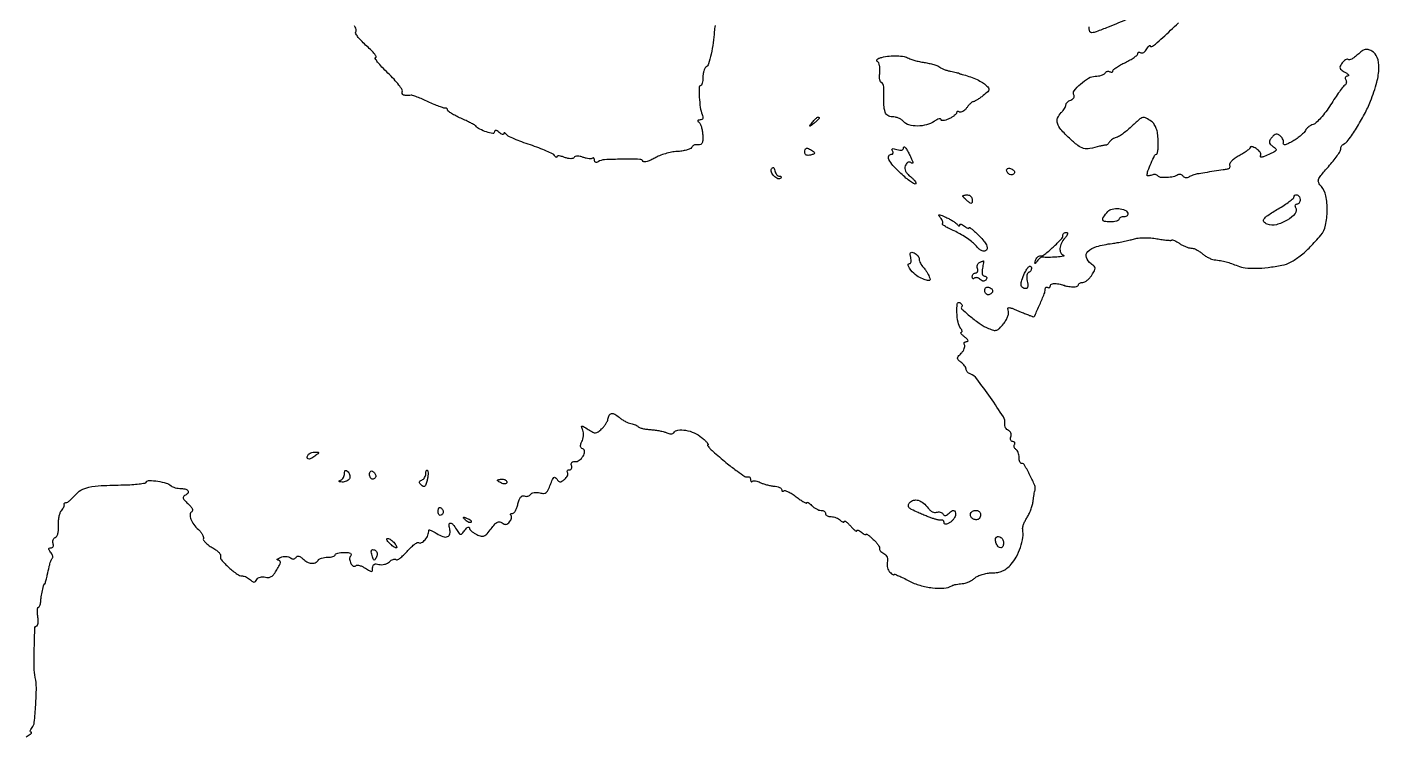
# Model space of a CAD drawing. Extents: x 0 to 866, y 1 to 629.
# Drawn here: x 433.3 to 866.2, y 154.5 to 381.7 of the extents above; entities that cross this region are included whole.
import ezdxf

# ---------------------------------------------------------------- set-up
doc = ezdxf.new("R2010")
doc.units = 0

msp = doc.modelspace()

# ---------------------------------------------------------------- linework, layer by layer
for points in [[(433.086617, 154.45566, -0.043258), (433.728968, 154.908131, 0.020952), (434.353494, 155.307648, 0.064413), (434.723479, 155.645244, 0.242366), (434.771565, 155.853492, 0.333423), (434.627555, 155.969591, -0.268798), (434.405128, 156.109049, -0.177821), (434.363891, 156.415804, -0.083463), (434.555299, 156.888326, -0.035341), (434.95511, 157.44591, 0.1494), (435.661577, 159.135112, 0.008979), (436.115447, 164.687993, 0.013497), (436.317192, 170.197204, 0.056113), (435.977471, 173.5, -0.050832), (435.611898, 176.720519, -0.008711), (435.648702, 182.88549, -0.002933), (435.842159, 189.495721, -0.403764), (436.363499, 189.999409, 0.307747), (436.665624, 190.205122, 0.059019), (436.844006, 190.881076, 0.044766), (436.893115, 191.850028, 0.02673), (436.786692, 193, -0.018851), (436.661945, 194.150239, -0.03193), (436.655654, 195.11875, -0.035054), (436.74622, 195.825657, -0.357481), (436.958907, 196, 0.235381), (437.203493, 196.121895, 0.061087), (437.430164, 196.514062, 0.048833), (437.607931, 197.079762, 0.032965), (437.70305, 197.75, -0.025085), (437.89877, 199.304717, -0.011615), (438.300688, 201.301631, -0.003892), (438.772761, 203.321189, -0.346268), (439, 203.5, 0.336168), (439.137821, 203.604467, 0.004373), (439.438853, 204.714365, 0.007686), (439.828984, 206.30352, 0.00197), (440.41018, 208.885307, -0.014865), (440.650323, 209.836849, -0.017378), (440.935983, 210.723468, -0.016517), (441.225857, 211.450332, -0.093495), (441.459964, 211.793297, 0.204779), (441.579363, 212.091002, 0.071225), (441.50194, 212.556658, 0.056421), (441.256883, 213.105868, 0.0401), (440.868879, 213.657991, -0.024497), (440.372545, 214.319439, -0.171845), (440.272657, 214.703588, -0.312798), (440.458731, 214.927993, -0.068154), (440.984544, 215, 0.130231), (441.409076, 215.112482, 0.151704), (441.693077, 215.416315, 0.12667), (441.785512, 215.875701, 0.078403), (441.670131, 216.417241, -0.08703), (441.557383, 216.994816, -0.094288), (441.6536, 217.559214, -0.100181), (441.941971, 218.022697, -0.112501), (442.377555, 218.31464, 0.176388), (442.860979, 218.734879, 0.061547), (443.210933, 219.603272, 0.049557), (443.401745, 220.777373, 0.032811), (443.396929, 222.144361, -0.033618), (443.394282, 223.52994, -0.032242), (443.5761, 224.923219, -0.033921), (443.899433, 226.128747, -0.090967), (444.332516, 226.900658, 0.029132), (444.761089, 227.482963, 0.036692), (445.083614, 228.069327, 0.039942), (445.270493, 228.581788, 0.168269), (445.25, 228.903695, -0.148024), (445.226567, 229.130233, -0.15824), (445.334073, 229.324835, -0.120112), (445.566429, 229.45576, -0.068619), (445.88727, 229.5, 0.15072), (446.346689, 229.641706, 0.025954), (447.080819, 230.20011, 0.026221), (447.900523, 230.970814, 0.020781), (448.704462, 231.883354, -0.096989), (450.603533, 233.472446, -0.074333), (453.146825, 234.415256, -0.03988), (457.118525, 234.92194, -0.007962), (464.267968, 235.145411, 0.011506), (466.898961, 235.246319, 0.016945), (469.200832, 235.4662, 0.01228), (471.06107, 235.754352, 0.212877), (471.556742, 236.09181, -0.272223), (472.513234, 236.596668, -0.026992), (475.201261, 236.327294, -0.03186), (477.916148, 235.72718, -0.115242), (479.45, 234.867763, 0.086871), (479.974237, 234.534045, 0.033177), (480.796562, 234.254905, 0.031626), (481.74976, 234.063978, 0.033626), (482.7, 234, -0.071281), (484.17791, 233.788229, -0.217044), (484.927451, 233.141231, -0.317554), (484.782868, 232.363177, -0.107275), (483.75, 231.717967, 0.204644), (483.381421, 231.375736, 0.207175), (483.376332, 230.875182, 0.088169), (483.834325, 230.167346, 0.023448), (484.79961, 229.224312, -0.032581), (485.641402, 228.37135, -0.065591), (486.160596, 227.583495, -0.108073), (486.311181, 226.958335, -0.265562), (486.093284, 226.557653, 0.246346), (485.556034, 225.649373, 0.102135), (485.779285, 224.196713, 0.072066), (486.716991, 222.480006, 0.050178), (488.214904, 220.852944, -0.040142), (488.903179, 220.134744, -0.044708), (489.44058, 219.339929, -0.049718), (489.76366, 218.587999, -0.136041), (489.784315, 218.015143, 0.203639), (489.881046, 217.442713, 0.049978), (490.486347, 216.67721, 0.043114), (491.417509, 215.867588, 0.031591), (492.573462, 215.132586, -0.028825), (493.725409, 214.409045, -0.041725), (494.642684, 213.633509, -0.048728), (495.232533, 212.916137, -0.232173), (495.301694, 212.405081, 0.270125), (495.566175, 211.138805, 0.023867), (497.959066, 208.726156, 0.027127), (500.606415, 206.552113, 0.159662), (502.291342, 206, -0.074932), (502.882277, 205.910941, -0.038497), (503.580314, 205.635268, -0.037176), (504.270032, 205.233557, -0.045953), (504.841641, 204.758359, 0.038616), (505.512308, 204.183992, 0.172309), (506.001107, 204.038265, 0.19343), (506.437355, 204.240275, 0.050397), (506.916795, 204.865371, -0.105802), (507.385511, 205.354202, -0.083001), (508.054737, 205.661089, -0.075933), (508.844313, 205.750502, -0.067231), (509.660066, 205.607891, 0.100079), (510.655499, 205.500128, 0.12178), (511.538981, 205.806722, 0.085477), (512.397672, 206.601769, 0.029949), (513.341448, 208.000879, 0.015117), (514.158009, 209.483821, 0.080855), (514.440317, 210.359881, 0.228069), (514.292101, 210.842288, 0.195043), (513.806536, 211.070285, -0.133268), (513.501036, 211.17109, -0.43954), (513.471295, 211.356725, -0.107806), (513.804461, 211.629817, -0.022179), (514.5, 211.946701, -0.054385), (515.351163, 212.18638, -0.050894), (516.253536, 212.244319, -0.054647), (517.070669, 212.123524, -0.104576), (517.660972, 211.827857, 0.067405), (518.189341, 211.512477, 0.119506), (518.686918, 211.429295, 0.136315), (519.122612, 211.584987, 0.101108), (519.47473, 211.959112, -0.14236), (519.858559, 212.305663, -0.165891), (520.344162, 212.365593, -0.105783), (520.937924, 212.10273, -0.039481), (521.635186, 211.507671, 0.070019), (522.971205, 210.501294, 0.100789), (524.379266, 210.058192, 0.12673), (525.616897, 210.242884, 0.155477), (526.5, 211, -0.130646), (526.906663, 211.384508, -0.045439), (527.653525, 211.70625, -0.041396), (528.57934, 211.926158, -0.037634), (529.559017, 212, 0.030769), (530.494161, 212.057601, 0.047719), (531.282961, 212.232669, 0.060873), (531.830881, 212.487523, 0.25903), (532, 212.792066, -0.287594), (532.190201, 213.095391, -0.049538), (532.857069, 213.340068, -0.040857), (533.799594, 213.502819, -0.025659), (534.91768, 213.54534, -0.023789), (536.145653, 213.470509, -0.093604), (536.867863, 213.250979, -0.249162), (537.104882, 212.905018, -0.204012), (536.974883, 212.469736, 0.193096), (536.628285, 211.392281, 0.101642), (537.013257, 210.016578, 0.143477), (537.811664, 209.177311, 0.339938), (538.615801, 209.282468, -0.207396), (539.054954, 209.456042, -0.056107), (539.811899, 209.345752, -0.046925), (540.725044, 209.011845, -0.033937), (541.670174, 208.480455, 0.009816), (543.075022, 207.598888, 0.148398), (543.627527, 207.460086, 0.347984), (543.919514, 207.715287, 0.045724), (544, 208.593578, -0.085661), (544.1225, 209.30336, -0.183321), (544.477175, 209.720682, -0.143891), (545.091807, 209.856793, -0.047008), (546.017591, 209.705651, 0.070566), (546.890466, 209.604932, 0.054132), (547.843002, 209.733512, 0.055003), (548.727796, 210.058727, 0.080994), (549.398543, 210.5414, -0.048011), (549.970532, 211.012955, -0.068008), (550.561592, 211.304099, -0.088186), (551.079864, 211.380293, -0.191141), (551.443352, 211.223315, 0.328191), (551.880865, 211.156669, 0.037952), (552.774802, 211.715792, 0.033967), (553.860404, 212.635216, 0.020611), (555.019022, 213.85676, -0.019506), (556.185582, 215.092132, -0.029953), (557.296121, 216.056648, -0.029937), (558.235506, 216.692989, -0.276875), (558.706622, 216.690787, 0.268413), (559.67293, 216.671044, 0.092398), (560.794147, 217.59324, 0.076095), (561.690901, 219.068038, 0.098927), (562, 220.61501, -0.480483), (562.163257, 220.745677, -0.042508), (562.742672, 220.562743, -0.03127), (563.557856, 220.16564, -0.016056), (564.528246, 219.57345, 0.058831), (566.492316, 218.594199, 0.176808), (567.967278, 218.601594, 0.260846), (568.729746, 219.496854, 0.11321), (568.680738, 221.112859, -0.055724), (568.474246, 222.532448, -0.452957), (568.897104, 222.928988, -0.202916), (569.707233, 222.488801, -0.028615), (570.828402, 220.903164, 0.015183), (571.68611, 219.618297, 0.21832), (572.150302, 219.35133, 0.23978), (572.62946, 219.541957, 0.018278), (573.537146, 220.653164, -0.02762), (574.078265, 221.290926, -0.081483), (574.534707, 221.637456, -0.242983), (574.821976, 221.640336, -0.275389), (574.968197, 221.410515, 0.156213), (575.142108, 220.91747, 0.046861), (575.687193, 220.323703, 0.041925), (576.461338, 219.734386, 0.034847), (577.371185, 219.240646, 0.050523), (578.747202, 218.774598, 0.156062), (579.713635, 218.85599, 0.114355), (580.632699, 219.514019, 0.02127), (581.945841, 221.140616, -0.021798), (583.086273, 222.550232, -0.087097), (583.951384, 223.240172, -0.161844), (584.70324, 223.375871, -0.13847), (585.441978, 223.048154, 0.06334), (586.107278, 222.625263, 0.139819), (586.696162, 222.529101, 0.134588), (587.262123, 222.757479, 0.056802), (587.858645, 223.329678, 0.050294), (588.240002, 223.896518, 0.066134), (588.459188, 224.479466, 0.081927), (588.491883, 224.989005, 0.173199), (588.324657, 225.342009, -0.100503), (588.158576, 225.592724, -0.245442), (588.17932, 225.806715, -0.187456), (588.383518, 225.953167, -0.062975), (588.753878, 226, 0.213296), (589.218229, 226.20753, 0.052383), (589.719828, 226.901975, 0.04441), (590.177688, 227.894793, 0.031796), (590.515496, 229.070553, -0.031058), (590.892876, 230.391378, -0.084533), (591.365314, 231.237846, -0.143529), (591.926116, 231.628098, -0.17404), (592.562926, 231.614227, 0.077343), (593.135771, 231.490913, 0.076617), (593.720953, 231.546841, 0.081909), (594.228343, 231.768377, 0.110977), (594.577069, 232.124701, -0.153295), (594.988692, 232.480656, -0.063311), (595.70397, 232.688141, -0.054511), (596.587619, 232.729668, -0.046021), (597.513033, 232.586085, 0.063483), (598.751628, 232.437855, 0.164985), (599.589024, 232.729099, 0.118356), (600.246744, 233.553438, 0.025564), (600.939671, 235.255058, -0.015281), (601.549198, 236.844665, -0.111364), (602.019691, 237.505757, -0.330202), (602.47186, 237.547744, -0.118445), (602.959517, 237.064302, 0.051069), (603.49027, 236.374754, 0.191565), (603.976496, 236.14928, 0.156794), (604.549838, 236.298977, 0.03158), (605.412774, 236.927609, 0.048258), (605.971122, 237.490181, 0.062484), (606.357223, 238.105497, 0.076506), (606.523573, 238.677822, 0.172615), (606.429973, 239.113307, -0.110117), (606.312722, 239.45096, -0.18289), (606.385457, 239.739534, -0.160279), (606.643552, 239.933407, -0.08178), (607.047972, 240, 0.133944), (607.449408, 240.109505, 0.152131), (607.71639, 240.404114, 0.124666), (607.800394, 240.849932, 0.076297), (607.686069, 241.375709, -0.08982), (607.582617, 241.921721, -0.172965), (607.726918, 242.33697, -0.165066), (608.108496, 242.579737, -0.080495), (608.690689, 242.625709, 0.177097), (610.130188, 243.022112, 0.097878), (611.3979, 244.365599, 0.131578), (611.849882, 245.828811, 0.325751), (611.25799, 246.70924, -0.109105), (610.755242, 247.028971, -0.170921), (610.535309, 247.4861, -0.114556), (610.611241, 248.125188, -0.036271), (611.004403, 249.008228, 0.060295), (611.331415, 249.848963, 0.042913), (611.497354, 250.847138, 0.043368), (611.489667, 251.842955, 0.068107), (611.294532, 252.674846, -0.016834), (610.917538, 253.765708, -0.465069), (611.061879, 253.990133, -0.172998), (611.47874, 253.899543, -0.00489), (613.048118, 252.901638, 0.021706), (614.539151, 252.02251, 0.132291), (615.403383, 251.823539, 0.151722), (616.190315, 252.100063, 0.031403), (617.324482, 253.058951, 0.029324), (618.037302, 253.827909, 0.027584), (618.671028, 254.690277, 0.02868), (619.145921, 255.517303, 0.079711), (619.346427, 256.154601, -0.079164), (619.750993, 257.445396, -0.236346), (620.469826, 257.98609, -0.178479), (621.503942, 257.805899, -0.045618), (622.913239, 256.806316, 0.030985), (623.802862, 256.135413, 0.024456), (624.840282, 255.520171, 0.025053), (625.863575, 255.043048, 0.054563), (626.695659, 254.806316, -0.030387), (627.425934, 254.636159, -0.030608), (628.128387, 254.37905, -0.032143), (628.709493, 254.079225, -0.096813), (629.039276, 253.781941, 0.153694), (629.445995, 253.490572, 0.022448), (630.436728, 253.214512, 0.023628), (631.674631, 252.989748, 0.018281), (633.039276, 252.858607, -0.01837), (634.488146, 252.719111, -0.016387), (635.979648, 252.470003, -0.016675), (637.305453, 252.157324, -0.047893), (638.189312, 251.823961, 0.052161), (638.875746, 251.571715, 0.067498), (639.541733, 251.496044, 0.082932), (640.086812, 251.599258, 0.167695), (640.421074, 251.872296, -0.230935), (641.752838, 252.713398, -0.069066), (644.221028, 252.642999, -0.061095), (646.999398, 251.818535, -0.07226), (649.326725, 250.376304, -0.013564), (650.354916, 249.463224, -0.029541), (651.080249, 248.697681, -0.052616), (651.432875, 248.175818, -0.565419), (651.326725, 247.998779, 0.575812), (651.220984, 247.815981, 0.044686), (651.624101, 247.238929, 0.027354), (652.405587, 246.406388, 0.012833), (653.5, 245.413772, 0.006095), (657.661445, 241.917116, 0.015394), (660.795461, 239.505651, 0.013825), (663.170053, 237.890152, 0.214946), (664.121159, 237.75, -0.135129), (664.455579, 237.752847, -0.137442), (664.741841, 237.583854, -0.1148), (664.933909, 237.260315, -0.076935), (665, 236.833333, 0.054473), (665.044157, 236.42922, 0.163966), (665.185498, 236.194873, 0.256938), (665.391713, 236.153061, 0.121201), (665.631483, 236.29815, -0.174688), (666.001802, 236.472268, -0.058002), (666.610773, 236.458718, -0.049434), (667.337124, 236.283346, -0.038945), (668.078474, 235.958002, 0.037674), (668.956367, 235.570074, 0.019085), (670.110623, 235.20972, 0.018843), (671.336793, 234.926807, 0.026633), (672.446991, 234.775078, -0.03498), (673.424649, 234.624812, -0.051042), (674.250054, 234.347213, -0.064185), (674.819667, 233.994345, -0.225715), (675, 233.615225, 0.070625), (675.045186, 233.296924, 0.204802), (675.18313, 233.128436, 0.232822), (675.385322, 233.123737, 0.088011), (675.623421, 233.290087, -0.287189), (676.055054, 233.389365, -0.030197), (677.055581, 232.973842, -0.030074), (678.284298, 232.279862, -0.019337), (679.623421, 231.338065, 0.012164), (680.919398, 230.398546, 0.023433), (682.00813, 229.721881, 0.026503), (682.810966, 229.327868, 0.537907), (683, 229.45274, -0.437866), (683.135526, 229.577826, -0.108181), (683.461607, 229.478528, -0.047901), (683.967451, 229.127349, -0.020707), (684.571429, 228.571429, 0.040215), (685.278163, 227.970075, 0.035542), (686.100893, 227.461607, 0.037263), (686.911928, 227.111012, 0.083576), (687.571429, 227, -0.068255), (688.117465, 226.925111, -0.084734), (688.580357, 226.70625, -0.099788), (688.889883, 226.381339, -0.141492), (689, 226, 0.17482), (689.137625, 225.618409, 0.093122), (689.52875, 225.29375, 0.073362), (690.111367, 225.074027, 0.053595), (690.8, 225, -0.056383), (691.577103, 224.91209, -0.038823), (692.42375, 224.6475, -0.039117), (693.209158, 224.259641, -0.062206), (693.8, 223.8, 0.033874), (694.261648, 223.396997, 0.09238), (694.6475, 223.203072, 0.225665), (694.889963, 223.242801, 0.245906), (695, 223.45301, -0.497089), (695.168944, 223.580953, -0.088688), (695.5875, 223.378055, -0.039825), (696.231215, 222.827108, -0.017211), (697, 222, 0.015648), (697.768601, 221.16789, 0.035152), (698.4125, 220.599164, 0.071129), (698.839668, 220.359555, 0.526973), (699, 220.469435, -0.327233), (699.1331, 220.65103, -0.153462), (699.440625, 220.651413, -0.068322), (699.92361, 220.424191, -0.029148), (700.5, 220, 0.021912), (701.076204, 219.562959, 0.047937), (701.559375, 219.293143, 0.096447), (701.876494, 219.221833, 0.422701), (702, 219.341822, -0.562128), (702.145132, 219.430122, -0.033822), (702.679887, 219.105746, -0.025149), (703.425831, 218.523033, -0.012456), (704.314508, 217.714267, -0.021333), (705.176708, 216.81592, -0.03097), (705.850565, 215.948182, -0.031507), (706.289725, 215.207808, -0.235683), (706.293476, 214.81146, 0.218271), (706.285634, 214.479974, 0.070644), (706.547279, 214.050526, 0.055186), (707.013521, 213.596355, 0.037973), (707.628671, 213.18793, -0.082523), (708.270416, 212.67439, -0.085178), (708.703213, 211.986058, -0.084142), (708.885184, 211.18535, -0.077997), (708.800978, 210.346941, 0.073249), (708.71051, 209.524371, 0.056483), (708.84515, 208.630735, 0.057286), (709.172241, 207.804222, 0.082223), (709.651274, 207.181045, 0.019098), (710.169449, 206.732795, 0.042092), (710.603812, 206.441434, 0.084211), (710.89071, 206.340372, 0.465129), (711, 206.432438, -0.525426), (711.166784, 206.547336, -0.008958), (712.381401, 206.05904, -0.01417), (713.898685, 205.365939, -0.007963), (715.70264, 204.443312, 0.051165), (719.247221, 203.000993, 0.042914), (723.227407, 202.200673, 0.04499), (726.917735, 202.116761, 0.110976), (729.5, 202.882374, -0.056946), (730.035651, 203.106015, -0.018617), (730.86738, 203.313535, -0.018279), (731.815632, 203.477022, -0.019653), (732.750656, 203.566, 0.055796), (733.745531, 203.733761, 0.033233), (734.877181, 204.140409, 0.032924), (735.964899, 204.702873, 0.048163), (736.829396, 205.345606, -0.07545), (737.788323, 205.980669, -0.035031), (739.187026, 206.514022, -0.033689), (740.764029, 206.878136, -0.039911), (742.288272, 207, 0.041216), (744.137791, 207.15272, 0.063337), (745.674776, 207.613515, 0.062496), (747.061847, 208.449899, 0.038941), (748.459118, 209.739336, 0.066467), (750.100717, 212.06362, 0.0405), (751.415575, 215.162877, 0.040892), (752.18569, 218.329829, 0.088157), (752.138038, 220.830434, -0.102875), (752.144894, 221.50823, -0.031818), (752.427142, 222.494389, -0.030317), (752.892074, 223.584957, -0.029117), (753.491055, 224.626692, 0.032872), (754.135708, 225.767582, 0.021219), (754.735601, 227.162405, 0.02133), (755.207873, 228.582368, 0.037235), (755.458994, 229.796258, -0.004693), (755.614009, 230.904722, -0.004829), (755.788431, 231.999526, -0.004679), (755.957672, 232.945653, -0.020397), (756.085805, 233.5, 0.168402), (755.988827, 234.973194, 0.016556), (754.476043, 238.24997, 0.013803), (752.752053, 241.45714, 0.26869), (751.814788, 242, -0.2188), (751.503005, 242.143296, -0.078091), (751.239344, 242.570164, -0.059376), (751.059664, 243.197785, -0.040076), (751, 243.940983, 0.047606), (750.924701, 244.730041, 0.046638), (750.701458, 245.496311, 0.050526), (750.373446, 246.12997, 0.110089), (749.983688, 246.510081, -0.090427), (749.639411, 246.820631, -0.095498), (749.434921, 247.22714, -0.099685), (749.401101, 247.665803, -0.108373), (749.542705, 248.069098, 0.103085), (749.67146, 248.423882, 0.178898), (749.606517, 248.726548, 0.165964), (749.353725, 248.92949, 0.087099), (748.952028, 249, -0.153107), (748.55663, 249.123983, -0.152358), (748.301887, 249.451745, -0.114717), (748.236868, 249.949585, -0.06706), (748.376152, 250.537854, 0.088415), (748.497086, 251.166545, 0.095345), (748.387577, 251.780714, 0.100401), (748.065937, 252.286184, 0.109828), (747.581773, 252.606994, -0.103), (747.07131, 252.935398, -0.078767), (746.67564, 253.470582, -0.075478), (746.452193, 254.125607, -0.081129), (746.44127, 254.800807, 0.182192), (745.978719, 256.921979, 0.008471), (741.800784, 263.133932, 0.009806), (737.446933, 269.122606, 0.13994), (735.35704, 270.693233, -0.061364), (734.838149, 270.969325, -0.060384), (734.39863, 271.364385, -0.065811), (734.100425, 271.813089, -0.114277), (734, 272.246746, 0.115333), (733.888054, 272.725607, 0.04263), (733.526799, 273.322152, 0.03944), (733.005492, 273.930425, 0.038024), (732.389103, 274.457432, -0.032156), (731.507048, 275.193859, -0.211363), (731.291114, 275.712894, -0.172231), (731.509561, 276.287209, -0.020208), (732.452861, 277.310003, 0.045912), (733.047565, 278.025246, 0.057101), (733.452646, 278.788732, 0.067993), (733.621371, 279.484392, 0.16542), (733.504741, 279.992329, -0.109422), (733.370014, 280.378598, -0.177098), (733.44943, 280.713339, -0.158095), (733.737916, 280.943636, -0.084152), (734.190983, 281.031803, 0.16643), (734.55625, 281.166848, 0.332959), (734.626641, 281.449585, 0.107438), (734.301895, 281.911389, 0.02408), (733.55887, 282.531803, -0.018874), (732.867836, 283.096704, -0.048246), (732.426935, 283.568717, -0.136503), (732.308394, 283.862444, -0.447487), (732.431315, 284, 0.230824), (732.656014, 284.109569, 0.192646), (732.730865, 284.367188, 0.096106), (732.6109, 284.769946, 0.040465), (732.308592, 285.25, -0.114661), (731.440161, 287.223422, -0.036645), (731.076364, 290.429776, -0.043765), (731.206212, 293.146878, -0.542784), (731.980234, 293.512216, -0.048928), (732.385531, 293.203241, -0.080648), (732.649291, 292.863894, -0.116623), (732.735279, 292.550238, -0.208122), (732.63901, 292.305676, 0.426238), (732.656047, 291.472218, 0.013938), (735.445155, 289.042493, 0.022708), (738.559326, 286.707547, 0.047597), (741.208984, 285.250283, 0.034462), (742.804589, 284.687995, 0.143016), (743.815019, 284.702336, 0.127243), (744.724514, 285.261733, 0.024938), (745.996111, 286.722185, 0.033298), (746.75419, 287.830394, 0.038866), (747.315237, 288.975194, 0.04259), (747.623053, 289.996038, 0.144529), (747.568512, 290.682058, -0.088212), (747.395157, 291.581319, -0.431601), (747.726692, 291.903034, -0.083189), (748.731279, 291.688363, -0.004815), (751.654243, 290.5, 0.002441), (753.049185, 289.925137, 0.003711), (754.267215, 289.440625, 0.001403), (755.317431, 289.035259, 0.091645), (755.508183, 289, 0.293531), (756.00606, 289.319843, 0.003705), (757.614926, 292.909611, 0.007288), (759.069684, 296.356638, 0.096388), (759.332832, 297.706011, -0.072467), (759.394685, 298.129307, -0.148332), (759.577978, 298.406467, -0.188637), (759.849832, 298.496284, -0.125598), (760.166667, 298.396994, 0.10428), (760.48422, 298.2826, 0.179643), (760.755208, 298.342499, 0.16499), (760.936977, 298.571588, 0.086136), (761, 298.934708, -0.225787), (761.175306, 299.303128, -0.102397), (761.660938, 299.555005, -0.07112), (762.388248, 299.651851, -0.043695), (763.25, 299.568036, -0.006344), (764.112625, 299.395884, -0.010349), (764.839062, 299.225516, -0.004293), (765.443643, 299.064914, -0.337662), (765.5, 298.990977, 0.357606), (765.557203, 298.921225, 0.004506), (766.160938, 298.806336, 0.010658), (766.887337, 298.690809, 0.006486), (767.75, 298.583786, 0.034909), (768.612021, 298.548709, 0.056197), (769.339062, 298.652201, 0.077618), (769.834453, 298.866689, 0.257279), (770, 299.167119, -0.162972), (770.106378, 299.484821, -0.096087), (770.406841, 299.755341, -0.077356), (770.855284, 299.938113, -0.058218), (771.38499, 300, 0.125014), (772.023766, 300.162248, 0.044599), (772.813288, 300.687013, 0.04085), (773.613736, 301.443859, 0.037942), (774.3024, 302.338768, 0.019875), (775.143595, 303.741155, 0.141205), (775.314844, 304.50698, 0.184526), (775.027636, 305.140721, 0.038974), (774.084077, 305.939401, -0.150772), (772.543343, 307.97888, -0.294861), (772.981048, 309.884467, -0.127475), (775.753669, 311.464473, -0.033615), (780.801038, 312.472798, 0.01092), (782.443895, 312.724136, 0.007129), (784.327795, 313.082363, 0.007171), (786.155392, 313.484355, 0.013592), (787.612733, 313.868971, -0.045868), (789.121514, 314.164688, -0.021851), (791.098046, 314.279808, -0.021384), (793.198215, 314.220406, -0.027562), (795.112733, 313.977605, 0.009219), (796.821568, 313.696888, 0.013815), (798.323265, 313.520759, 0.008666), (799.565489, 313.431423, 0.21192), (799.881361, 313.551473, -0.27576), (800.146687, 313.617167, -0.029683), (800.764972, 313.388123, -0.0298), (801.524914, 312.998547, -0.019433), (802.353868, 312.464695, 0.031212), (803.271153, 311.904057, 0.026861), (804.297488, 311.430254, 0.027767), (805.277775, 311.10184, 0.067037), (806.033945, 311, -0.081429), (806.779973, 310.877692, -0.033894), (807.725581, 310.485937, -0.032403), (808.702425, 309.919728, -0.036073), (809.561439, 309.25, 0.03801), (810.45024, 308.562559, 0.028756), (811.518048, 307.944263, 0.029407), (812.594486, 307.47824, 0.057944), (813.5, 307.262384, -0.014195), (815.518866, 306.964195, -0.021123), (817.26278, 306.579222, -0.020554), (819.002569, 306.039879, -0.012499), (821.012863, 305.267761, 0.071757), (823.40381, 304.661231, 0.029967), (826.733846, 304.510436, 0.026145), (830.714795, 304.777323, 0.018304), (835.157046, 305.47518, 0.076503), (837.918263, 306.467902, 0.040109), (840.983091, 308.4672, 0.034066), (844.234555, 311.355368, 0.022577), (847.569623, 315.072691, 0.118578), (849.112686, 318.266685, 0.050055), (849.657952, 323.030418, 0.05006), (849.25208, 327.732829, 0.138246), (847.787224, 330.68289, -0.069194), (846.941071, 331.926457, -0.202554), (846.880572, 332.940345, -0.088948), (847.603934, 334.21099, -0.007759), (850.035839, 337.037609, 0.012011), (851.55317, 338.831847, 0.016141), (852.833979, 340.531881, 0.013237), (853.803168, 341.989068, 0.140735), (853.998616, 342.666667, -0.059014), (854.054962, 343.137624, -0.056916), (854.219906, 343.588542, -0.061681), (854.462828, 343.953251, -0.110895), (854.75, 344.166667, 0.132124), (856.389226, 345.494827, 0.015966), (859.016705, 349.375334, 0.019871), (861.599484, 353.849618, 0.027578), (863.523303, 358.059463, 0.025766), (865.531768, 364.080223, 0.061717), (866.220878, 368.728354, 0.095803), (865.661667, 372.043373, 0.182295), (863.905651, 374.050494, 0.056964), (862.715716, 374.522449, 0.128488), (861.752964, 374.530354, 0.100328), (860.759101, 374.053505, 0.026719), (859.409594, 372.915068, -0.026551), (858.441814, 372.098098, -0.041394), (857.520962, 371.513991, -0.049855), (856.762919, 371.208667, -0.273711), (856.35282, 371.313847, 0.234521), (856.005387, 371.430791, 0.093909), (855.516514, 371.266991, 0.066026), (854.960689, 370.851053, 0.040952), (854.425701, 370.234456, 0.043578), (853.831367, 369.255635, 0.191062), (853.777659, 368.594164, 0.162802), (854.193917, 368.010266, 0.029772), (855.326824, 367.285435, -0.024428), (856.081334, 366.813984, -0.089886), (856.477106, 366.41724, -0.337807), (856.465466, 366.167967, -0.214588), (856.190983, 366.035435, 0.095692), (855.744386, 365.936568, 0.1679), (855.468335, 365.683817, 0.168263), (855.407556, 365.31501, 0.096171), (855.569098, 364.888197, -0.08661), (855.758421, 364.415274, -0.0915), (855.77117, 363.915515, -0.096848), (855.607345, 363.466826, -0.111181), (855.292092, 363.138197, 0.083667), (854.749965, 362.631465, 0.006431), (853.555343, 361.024699, 0.008675), (852.180638, 359.054083, 0.006506), (850.733652, 356.839502, -0.018214), (849.212533, 354.6264, -0.02162), (847.614346, 352.657426, -0.021052), (846.144453, 351.132907, -0.114043), (845.162056, 350.551434, 0.047128), (844.368346, 350.214439, 0.041918), (843.617891, 349.72331, 0.044269), (843.016492, 349.161072, 0.09129), (842.681949, 348.613555, -0.104618), (842.269845, 347.977476, -0.022018), (841.289233, 347.075947, -0.022171), (840.035971, 346.113205, -0.019417), (838.646867, 345.219155, -0.016556), (837.238342, 344.449792, -0.051595), (836.229419, 344.065731, -0.16661), (835.733463, 344.100284, -0.404483), (835.602809, 344.407319, 0.113158), (835.684288, 344.981141, 0.069428), (835.532588, 345.650283, 0.063975), (835.181875, 346.308835, 0.06533), (834.678188, 346.852117, 0.058026), (833.912866, 347.350042, 0.156746), (833.279431, 347.445724, 0.138538), (832.658186, 347.156006, 0.041619), (831.920426, 346.404119, 0.036635), (831.264153, 345.483855, 0.168563), (831.128177, 344.852904, 0.169103), (831.412397, 344.274538, 0.036924), (832.270257, 343.544334, -0.031083), (833.180799, 342.787431, -0.295948), (833.295304, 342.318837, -0.190289), (832.912975, 341.875722, -0.013825), (831.435457, 341.152546, -0.00867), (829.48178, 340.302984, -0.069628), (828.53512, 340.05741, -0.415632), (828.25858, 340.277868, -0.167419), (828.3763, 340.799849, 0.221094), (828.423283, 341.194853, 0.076535), (828.156924, 341.719775, 0.058328), (827.64019, 342.286983, 0.03931), (826.935317, 342.808323, 0.027667), (826.192366, 343.217027, 0.057608), (825.568499, 343.432475, 0.108479), (825.158766, 343.433015, 0.352613), (825, 343.235878, -0.213499), (824.81959, 342.832627, -0.02001), (823.96054, 342.124461, -0.022891), (822.816998, 341.336014, -0.015965), (821.461413, 340.549153, 0.028806), (820.138294, 339.735034, 0.042672), (819.092489, 338.863978, 0.050763), (818.429733, 338.060278, 0.243273), (818.366072, 337.488415, -0.095044), (818.446735, 337.037169, -0.123232), (818.339934, 336.632204, -0.128891), (818.060368, 336.337744, -0.109514), (817.654659, 336.195683, 0.007903), (816.364951, 336.021216, 0.000905), (813.467065, 335.577086, 0.001198), (810.427122, 335.098085, 0.002322), (808, 334.698111, 0.028377), (807.339639, 334.547173, 0.018285), (806.593735, 334.301631, 0.018382), (805.879484, 334.006915, 0.032656), (805.319098, 333.705568, -0.085962), (804.819785, 333.50197, -0.094312), (804.297616, 333.487553, -0.100876), (803.834152, 333.662816, -0.114145), (803.5, 334, 0.094619), (803.181133, 334.347643, 0.096796), (802.759038, 334.549915, 0.098914), (802.299599, 334.575993, 0.103641), (801.873767, 334.421984, -0.087126), (800.376084, 333.824204, -0.038656), (798.258933, 333.550265, -0.034947), (796.260608, 333.587166, -0.23649), (795.443654, 334.09117, 0.144783), (795.139695, 334.362999, 0.078197), (794.65387, 334.505868, 0.066989), (794.067134, 334.503614, 0.057259), (793.467975, 334.349337, -0.025839), (792.904899, 334.166021, -0.047861), (792.431218, 334.085965, -0.07272), (792.107514, 334.10977, -0.351545), (792, 334.243788, -0.086557), (792.252678, 335.692459, -0.016792), (793.238884, 338.169166, -0.010245), (794.381193, 340.640219, -0.286821), (794.956782, 341, 0.350155), (795.245448, 341.230406, 0.024328), (795.439083, 342.326225, 0.026149), (795.547102, 343.783944, 0.01583), (795.529833, 345.51481, 0.02543), (795.332888, 347.638229, 0.049123), (794.925155, 349.293595, 0.062096), (794.293861, 350.556011, 0.08403), (793.420876, 351.483006, 0.036132), (791.687134, 352.607775, 0.19064), (790.583932, 352.748086, 0.117793), (789.390161, 352.119357, 0.010405), (786.855755, 349.80488, -0.015628), (785.468328, 348.564174, -0.018264), (784.074534, 347.478298, -0.017473), (782.84202, 346.65237, -0.096994), (782.100106, 346.371364, 0.060992), (781.51193, 346.195517, 0.042494), (780.902308, 345.864628, 0.042786), (780.363331, 345.439603, 0.066087), (779.988303, 344.981074, -0.038606), (779.669548, 344.544579, -0.044563), (779.30113, 344.184602, -0.049937), (778.939518, 343.945118, -0.145357), (778.648694, 343.887233, 0.050471), (778.323624, 343.884427, 0.015329), (777.835111, 343.815513, 0.015181), (777.289135, 343.704178, 0.016), (776.760498, 343.561556, -0.029864), (773.663019, 342.81731, -0.109301), (771.658024, 342.900851, -0.10093), (769.789335, 343.827992, -0.023446), (767.113633, 346.121428, -0.023061), (764.38605, 348.938958, -0.104317), (763.264958, 350.919045, -0.176697), (763.337089, 352.615906, -0.098601), (764.5, 354.357143, 0.029119), (765.074069, 355.002276, 0.030558), (765.559375, 355.699822, 0.032098), (765.899789, 356.349587, 0.104986), (766, 356.821583, -0.135083), (766.113681, 357.234687, -0.06208), (766.459243, 357.678946, -0.054904), (766.96538, 358.084915, -0.050019), (767.563382, 358.385948, 0.059975), (768.121118, 358.680731, 0.090822), (768.507531, 359.068515, 0.120168), (768.665607, 359.484325, 0.171059), (768.582118, 359.867131, -0.308046), (768.645585, 361.306389, -0.049049), (770.650539, 363.50337, -0.049066), (773.2321, 365.405445, -0.135048), (775.393234, 366, 0.037518), (776.391928, 366.075043, 0.041324), (777.33541, 366.298542, 0.045359), (778.096324, 366.625516, 0.130918), (778.510081, 367.016312, -0.090427), (778.820631, 367.360589, -0.095498), (779.22714, 367.565079, -0.099685), (779.665803, 367.598899, -0.108373), (780.069098, 367.457295, 0.065142), (780.426375, 367.296253, 0.134922), (780.729918, 367.288618, 0.188095), (780.931247, 367.43081, 0.143434), (781.011473, 367.690983, -0.224541), (781.213616, 368.103185, -0.018989), (782.191206, 368.823673, -0.022297), (783.48256, 369.619987, -0.015302), (785.011473, 370.410881, 0.017102), (786.539422, 371.208262, 0.024605), (787.82837, 372.024268, 0.022268), (788.790587, 372.768152, 0.220511), (789, 373.219898, -0.125213), (789.075065, 373.514947, -0.188633), (789.275696, 373.683817, -0.148653), (789.579473, 373.693427, -0.072641), (789.93854, 373.537985, 0.182072), (790.375621, 373.452394, 0.094539), (790.904255, 373.648566, 0.073147), (791.444276, 374.094167, 0.051962), (791.908131, 374.728968, -0.019153), (792.307405, 375.358088, -0.055219), (792.645244, 375.747865, -0.197977), (792.854336, 375.82548, -0.392712), (792.969591, 375.710573, 0.556544), (793.377102, 375.47909, 0.0453), (794.625438, 376.314299, 0.0161), (796.986704, 378.353715, 0.001913), (802.056575, 383.061797, 0.006114)], [(653.636013, 382.192187, 0.031776), (653.467985, 381.303979, 0.019931), (653.379688, 380.25, -0.025007), (653.049557, 376.738036, -0.021431), (652.360556, 373.088331, -0.016475), (651.508517, 369.915961, -0.175542), (650.720365, 368.863729, 0.134015), (650.346744, 368.441144, 0.041871), (650.035045, 367.646579, 0.038444), (649.821553, 366.660897, 0.034125), (649.75, 365.613729, -0.025177), (649.699533, 364.612126, -0.039956), (649.545402, 363.767783, -0.047797), (649.322639, 363.168613, -0.287372), (649.053495, 363, 0.412527), (648.53163, 362.481133, 0.013892), (648.602024, 359.284945, 0.022486), (648.913261, 356.010535, 0.060196), (649.514554, 353.75, -0.047935), (649.737764, 352.986504, -0.13715), (649.691806, 352.440478, -0.193414), (649.390909, 352.110065, -0.110123), (648.856989, 351.984687, 0.0433), (648.351554, 351.935082, 0.241463), (648.142754, 351.773622, 0.295768), (648.174918, 351.539334, 0.057066), (648.505086, 351.234687, -0.130687), (648.904706, 350.740195, -0.032962), (649.266409, 349.761127, -0.031366), (649.544407, 348.548021, -0.027179), (649.685425, 347.25, -0.024953), (649.69287, 345.377695, -0.147923), (649.370356, 344.464896, -0.212527), (648.667429, 344.06371, -0.058276), (647.361803, 344.08541, 0.138219), (647.0711, 344.043952, 0.056032), (646.722394, 343.840436, 0.049723), (646.37426, 343.522808, 0.044592), (646.081282, 343.131517, -0.159476), (645.588895, 342.715998, -0.030291), (644.461606, 342.337314, -0.029593), (643.03634, 342.04194, -0.023405), (641.469478, 341.887295, 0.035159), (639.718454, 341.672841, 0.022789), (637.734606, 341.19214, 0.022913), (635.83039, 340.541781, 0.039723), (634.32918, 339.808565, -0.023945), (633.078476, 339.14809, -0.0379), (631.945441, 338.718743, -0.044014), (631.056662, 338.539983, -0.289648), (630.666966, 338.729843, 0.254013), (629.528518, 339.381249, 0.007464), (623.811314, 339.42291, 0.010802), (618.248857, 339.260198, 0.126348), (616.192948, 338.619248, -0.075076), (615.727282, 338.420332, -0.162001), (615.342941, 338.446267, -0.190668), (615.091325, 338.688017, -0.107557), (615, 339.10765, 0.048489), (614.958248, 339.537174, 0.144812), (614.822921, 339.79621, 0.260509), (614.625349, 339.85561, 0.142903), (614.397177, 339.730511, -0.182175), (614.011234, 339.555839, -0.040979), (613.277662, 339.568539, -0.037356), (612.381002, 339.726058, -0.028694), (611.432579, 340.025633, 0.034521), (610.43163, 340.32903, 0.058575), (609.562488, 340.423506, 0.078026), (608.895966, 340.31288, 0.176038), (608.5, 340, -0.179124), (608.096599, 339.685149, -0.078329), (607.415707, 339.580915, -0.057629), (606.517924, 339.688772, -0.032168), (605.464598, 340.01346, 0.024603), (604.518201, 340.320928, 0.044964), (603.719478, 340.462201, 0.065491), (603.165814, 340.436937, 0.35748), (602.984687, 340.225249, -0.203617), (602.909445, 340.058043, -0.312413), (602.758058, 340.036618, -0.100772), (602.519188, 340.224271, -0.028967), (602.234687, 340.601537, 0.132057), (601.617748, 341.142627, 0.010854), (599.659564, 342.05422, 0.013947), (597.234734, 343.039904, 0.010285), (594.5, 344, -0.010285), (591.765266, 344.960096, -0.013947), (589.340436, 345.94578, -0.010854), (587.382252, 346.857373, -0.132057), (586.765313, 347.398463, 0.034721), (586.480573, 347.767152, 0.137686), (586.241942, 347.920143, 0.339079), (586.084746, 347.861445, 0.136348), (586.015313, 347.627555, -0.282972), (585.876054, 347.409849, -0.174542), (585.563873, 347.377077, -0.07963), (585.077403, 347.582717, -0.033478), (584.5, 348, 0.02672), (583.827265, 348.500145, 0.123177), (583.373269, 348.661123, 0.287898), (583.107285, 348.52768, 0.13714), (583, 348.143884, -0.459603), (582.459856, 347.680388, -0.039514), (580.449881, 348.154051, -0.038874), (578.288634, 349.037722, -0.104833), (577, 350.068633, 0.094507), (576.612268, 350.39204, 0.007103), (575.398438, 351.043434, 0.009614), (573.914292, 351.777087, 0.007158), (572.25, 352.531435, -0.014925), (570.621605, 353.300219, -0.022121), (569.248438, 354.07766, -0.018511), (568.206161, 354.78526, -0.238725), (568, 355.192448, 0.097349), (567.942418, 355.485394, 0.125443), (567.779688, 355.704986, 0.129249), (567.535901, 355.815728, 0.106871), (567.25, 355.803249, -0.144501), (566.754801, 355.818338, -0.008714), (565.334307, 356.312691, -0.012461), (563.643777, 356.982533, -0.00885), (561.781682, 357.81381, 0.007983), (559.917337, 358.649967, 0.011087), (558.219751, 359.334835, 0.007773), (556.790616, 359.84963, 0.124063), (556.281682, 359.89214, -0.042348), (554.936043, 359.785767, -0.093573), (553.928632, 359.981981, -0.192911), (553.464138, 360.423553, -0.250853), (553.499922, 360.999874, 0.289997), (553.493004, 361.632517, 0.019585), (552.404438, 363.174823, 0.023252), (550.856805, 365.011226, 0.014918), (548.902846, 366.999874, -0.011591), (546.991105, 368.919836, -0.023529), (545.597591, 370.531213, -0.031289), (544.798846, 371.690221, -0.583118), (544.97415, 372, 0.5463), (545.150965, 372.275371, 0.059099), (544.6723, 373.060922, 0.031902), (543.63335, 374.223971, 0.014551), (542.14023, 375.61165, -0.018907), (540.603932, 377.064595, -0.029186), (539.403016, 378.441841, -0.028715), (538.605198, 379.604662, -0.281474), (538.607948, 380.174663, 0.158293), (538.72674, 380.660946, 0.062967), (538.588549, 381.342116, 0.053913), (538.238907, 382.097213, 0.044694)], [(786.239197, 384.475514, -0.006475), (779.464286, 381.697949, -0.004627), (775.706751, 380.254028, -0.067165), (774.32073, 379.938998, -0.283376), (773.685559, 380.255996, -0.139805), (773.428571, 381.157128, -0.034689), (773.477601, 381.862983, -0.052827)]]:
    msp.add_lwpolyline(points, format="xyb")
for points in [[(715.63331, 371.744682, 0.063479), (716.306723, 371.429105, 0.013016), (717.56955, 371.05856, 0.013506), (719.069864, 370.703512, 0.01233), (720.63331, 370.417874, -0.016352), (722.192712, 370.119994, -0.017951), (723.680965, 369.728311, -0.017651), (724.922385, 369.305113, -0.080992), (725.578484, 368.924673, 0.05917), (726.158697, 368.553674, 0.021863), (727.051484, 368.16884, 0.021308), (728.07229, 367.829816, 0.024021), (729.078484, 367.594211, -0.005689), (730.024348, 367.40901, -0.008034), (730.862117, 367.220965, -0.005036), (731.558398, 367.045443, -0.104388), (731.75, 366.94931, 0.062688), (731.894536, 366.861123, 0.016303), (732.146875, 366.757389, 0.016314), (732.444535, 366.657159, 0.016004), (732.75, 366.575843, -0.023619), (734.941306, 365.956635, -0.023973), (737.053328, 365.136094, -0.025512), (738.888973, 364.204774, -0.049995), (740.221088, 363.252897, -0.034308), (741.164277, 362.303025, -0.233857), (741.325332, 361.682187, -0.161092), (740.949029, 361.032631, -0.014942), (739.506357, 359.82634, -0.012296), (738.516186, 359.086147, -0.015108), (737.555387, 358.44684, -0.013576), (736.725381, 357.9608, -0.097562), (736.285269, 357.820744, 0.131931), (735.898638, 357.668139, 0.028706), (735.343386, 357.204548, 0.028031), (734.74396, 356.575988, 0.023659), (734.181578, 355.848851, -0.045442), (733.608372, 355.170844, -0.063093), (732.976791, 354.688595, -0.080361), (732.386016, 354.462354, -0.192041), (731.931578, 354.542287, 0.064898), (731.574292, 354.703541, 0.135252), (731.271359, 354.71126, 0.189165), (731.071123, 354.56912, 0.143454), (730.992198, 354.309017, -0.191058), (730.83523, 353.924098, -0.034988), (730.254605, 353.398099, -0.033185), (729.447086, 352.845903, -0.024794), (728.492198, 352.344085, -0.026946), (727.489997, 351.943325, -0.06236), (726.697445, 351.781044, -0.117423), (726.194623, 351.860318, -0.304044), (726, 352.150789, 0.352195), (725.812618, 352.383812, 0.11994), (725.347139, 352.373357, 0.059859), (724.630966, 352.086666, 0.027673), (723.777494, 351.556704, -0.088539), (721.379343, 350.444081, -0.063078), (718.437193, 350.054081, -0.06675), (715.713113, 350.403305, -0.155553), (714, 351.5, 0.077115), (713.350236, 352.074671, 0.044437), (712.42239, 352.559375, 0.043151), (711.379233, 352.889322, 0.055078), (710.377555, 353, -0.140544), (708.933528, 353.414077, -0.180603), (708.098502, 354.501342, -0.068382), (707.730811, 356.765071, -0.008556), (707.694127, 361.75, 0.035466), (707.641365, 362.611774, 0.054074), (707.463314, 363.339063, 0.070998), (707.197414, 363.8377, 0.239197), (706.877565, 364, -0.306788), (706.578065, 364.202858, -0.055135), (706.38868, 364.887293, -0.043008), (706.316528, 365.862803, -0.02595), (706.390752, 367.020572, 0.036145), (706.443457, 368.227176, 0.04339), (706.312738, 369.355576, 0.048816), (706.034586, 370.256004, 0.156268), (705.631304, 370.727867, -0.214302), (705.41295, 371.05048, -0.250703), (705.527442, 371.397724, -0.098588), (706.074744, 371.744281, -0.030377), (707.010081, 372.041016, -0.036982), (709.410043, 372.459261, -0.033252), (711.933169, 372.540353, -0.034521), (714.176168, 372.307675, -0.098477)], [(687, 352.622445, -0.184603), (686.91885, 352.410139, -0.013803), (686.485937, 351.952641, -0.017649), (685.920402, 351.425681, -0.012436), (685.25, 350.872445, -0.001576), (684.120493, 349.99236, -0.377591), (684, 350, -0.377591), (683.99236, 350.120493, -0.001576), (684.872445, 351.25, -0.017685), (685.76332, 352.306759, -0.065617), (686.426111, 352.869516, -0.241985), (686.806605, 352.90695, -0.307699)], [(684.834535, 342.123425, -0.044973), (685.414531, 341.678051, -0.318841), (685.484021, 341.350019, -0.206651), (685.180959, 341.065025, -0.022839), (684.251201, 340.775942, -0.052877), (683.447922, 340.654437, -0.11717), (682.843155, 340.769997, -0.160544), (682.471377, 341.109773, -0.128697), (682.333333, 341.637204, -0.073305), (682.467364, 342.546498, -0.278401), (682.875794, 342.915741, -0.163898), (683.593705, 342.81976, -0.026795)], [(717, 338.326676, -0.289002), (716.923707, 338.205706, -0.142485), (716.737031, 338.175124, -0.073804), (716.44841, 338.254388, -0.034566), (716.104785, 338.435239, 0.183421), (715.712431, 338.511008, 0.117183), (715.280555, 338.325685, 0.086096), (714.872145, 337.89631, 0.055608), (714.556005, 337.285352, 0.106096), (714.423252, 336.435784, 0.097246), (714.642721, 335.577266, 0.07782), (715.231232, 334.716096, 0.042459), (716.18628, 333.859489, -0.027378), (717.019086, 333.156613, -0.045673), (717.62614, 332.469728, -0.060539), (717.949929, 331.892991, -0.302783), (717.880837, 331.547503, -0.343299), (717.458172, 331.494817, -0.018364), (716.246834, 332.278266, -0.02242), (714.777579, 333.408363, -0.013738), (713.145777, 334.862707, -0.019094), (710.598328, 337.452386, -0.068353), (709.28564, 339.360881, -0.220675), (709.250696, 340.465766, -0.300599), (710.059017, 341, 0.125287), (710.406886, 341.088557, 0.188653), (710.60595, 341.325221, 0.148598), (710.617192, 341.683565, 0.072602), (710.433788, 342.107134, -0.113869), (710.287857, 342.537651, -0.359143), (710.445308, 342.773041, -0.128686), (710.944965, 342.790883, -0.021768), (711.874771, 342.539746, 0.036921), (712.822392, 342.314343, 0.113649), (713.475835, 342.357936, 0.186414), (713.858968, 342.656233, 0.134803), (714.006161, 343.182612, -0.370054), (714.166147, 343.36742, -0.241859), (714.449327, 343.271627, -0.054946), (714.929582, 342.653105, -0.017429), (715.506161, 341.635693, -0.005909), (716.078424, 340.506066, -0.008259), (716.561185, 339.482143, -0.005376), (716.940901, 338.616324, -0.100979)], [(674.239991, 334, -0.060546), (674.614223, 333.954517, -0.181206), (674.823429, 333.811265, -0.249162), (674.849391, 333.602092, -0.105515), (674.690833, 333.357499, -0.304971), (673.756876, 333.17461, -0.099215), (672.533649, 334.005069, -0.090944), (671.658531, 335.297504, -0.248861), (671.73755, 336.363307, -0.079114), (672.068429, 336.740781, -0.313935), (672.359254, 336.765502, -0.181498), (672.608621, 336.462205, -0.033365), (672.799863, 335.75, 0.056984), (673.013846, 335.080773, 0.06641), (673.36595, 334.514063, 0.077389), (673.796105, 334.130841, 0.144312)], [(749.425158, 334.878903, -0.209036), (748.801327, 334.447445, -0.160177), (747.969556, 334.551715, -0.13568), (747.262587, 335.161933, -0.148325), (747, 336.027632, -0.197116), (747.122304, 336.325812, -0.143728), (747.438938, 336.5016, -0.094863), (747.921921, 336.517132, -0.052397), (748.494256, 336.36383, -0.065363), (749.023704, 336.076686, -0.09613), (749.38409, 335.691106, -0.122565), (749.521435, 335.271104, -0.157716)], [(736, 326.377555, -0.035496), (735.942264, 325.565314, -0.304492), (735.71069, 325.308142, -0.217533), (735.310961, 325.381629, -0.020633), (734.5, 326, -0.013852), (733.925446, 326.504355, -0.019119), (733.440625, 326.99011, -0.016008), (733.074552, 327.412416, -0.172217), (733, 327.622445, -0.294983), (733.09443, 327.768578, -0.044235), (733.440625, 327.889093, -0.037907), (733.92515, 327.972666, -0.023761), (734.5, 328, -0.107348), (735.072293, 327.875699, -0.099536), (735.559375, 327.523407, -0.095788), (735.885941, 326.996941, -0.091307)], [(841, 326.5, -0.06887), (840.920655, 325.926682, -0.085131), (840.688914, 325.440625, -0.099915), (840.344827, 325.115626, -0.140337), (839.940983, 325, 0.10706), (839.585192, 324.922935, 0.181268), (839.372249, 324.710053, 0.162736), (839.338764, 324.390032, 0.083993), (839.491999, 324.012946, -0.32064), (839.360084, 322.046772, -0.087253), (836.857208, 319.899071, -0.073777), (833.364668, 318.47233, -0.152911), (830.454829, 318.655707, -0.125802), (829.393992, 319.407772, -0.344949), (829.36006, 320.266971, -0.092931), (830.594768, 321.44192, -0.009877), (833.980156, 323.543323, 0.010234), (835.889945, 324.730671, 0.015309), (837.50322, 325.851789, 0.010205), (838.775249, 326.835641, 0.219841), (838.980156, 327.25, -0.233902), (839.314561, 327.883038, -0.250234), (840.004581, 327.976663, -0.158473), (840.726789, 327.404646, -0.14771)], [(731.234687, 318.520354, 0.039156), (731.519171, 318.184186, 0.149984), (731.758058, 318.05601, 0.320973), (731.917003, 318.128225, 0.127082), (731.984687, 318.372445, -0.282972), (732.123946, 318.590151, -0.174542), (732.436127, 318.622923, -0.07963), (732.922597, 318.417283, -0.033478), (733.5, 318, 0.026661), (734.076342, 317.571412, 0.061135), (734.559375, 317.329689, 0.134867), (734.868906, 317.306818, 0.358366), (735, 317.466234, -0.599413), (735.178528, 317.561647, -0.021909), (735.960787, 316.987728, -0.019714), (737.01514, 316.070054, -0.010013), (738.270766, 314.838679, -0.018794), (739.728411, 313.234384, -0.058668), (740.529976, 312.018257, -0.104284), (740.776572, 311.082763, -0.197563), (740.520766, 310.360031, -0.163296), (739.89639, 310.005206, -0.152674), (739.164923, 310.08597, -0.080244), (738.241846, 310.681705, -0.021845), (737, 311.902737, 0.038155), (735.738738, 313.0645, 0.01901), (733.982943, 314.344858, 0.018752), (732.053844, 315.539715, 0.02617), (730.239805, 316.449178, -0.013374), (728.641469, 317.199969, -0.023952), (727.378363, 317.912783, -0.02301), (726.50032, 318.523448, -0.453335), (726.481129, 318.814462, 0.216515), (726.590746, 319.106615, 0.066633), (726.494691, 319.579102, 0.052948), (726.230314, 320.141502, 0.03689), (725.823035, 320.713229, -0.029948), (725.30005, 321.426245, -0.572548), (725.400583, 321.62563, -0.115057), (725.912957, 321.540153, -0.005085), (727.581711, 320.825593, -0.018026), (728.752785, 320.258749, -0.019027), (729.858567, 319.618414, -0.019037), (730.765663, 318.996486, -0.077069)], [(785.775437, 322.173689, -0.135901), (785.798497, 321.727228, -0.144656), (785.586639, 321.344771, -0.119045), (785.159054, 321.088092, -0.076063), (784.583333, 321, 0.049701), (783.977441, 320.939624, 0.069691), (783.465104, 320.759659, 0.089852), (783.120328, 320.494182, 0.185949), (783, 320.181818, -0.281705), (782.806734, 319.866012, -0.050442), (782.134422, 319.603977, -0.041489), (781.182476, 319.422959, -0.026251), (780.053353, 319.363636, -0.035741), (778.293687, 319.489583, -0.323401), (777.770658, 319.995202, -0.207304), (777.977372, 320.869919, -0.017634), (779.455281, 322.711996, -0.167336), (780.788733, 323.48933, -0.070405), (782.88825, 323.606205, -0.072813), (784.855215, 323.144953, -0.221871)], [(765.654988, 314.171259, 0.066117), (764.52553, 312.532747, 0.099854), (764.060679, 310.868857, 0.135817), (764.331896, 309.507133, 0.182147), (765.25, 308.662281, -0.76093), (765.216228, 308.366407, -0.01817), (763.045057, 308.104851, -0.01645), (760.372799, 307.969368, -0.037718), (758.361803, 308.08541, 0.158498), (758.052954, 308.028781, 0.043724), (757.635559, 307.753454, 0.039546), (757.191631, 307.340259, 0.032482), (756.785672, 306.83541, -0.006009), (756.270843, 306.120823, -0.31933), (756.119168, 306.071187, -0.395755), (756.049376, 306.194454, -0.006997), (756.257202, 307, -0.067683), (756.500739, 307.573389, -0.068167), (756.888084, 308.059375, -0.07446), (757.354616, 308.3876, -0.116638), (757.829893, 308.5, 0.16985), (759.233642, 308.991018, 0.017475), (761.941546, 311.308773, 0.016637), (764.490004, 313.810468, 0.19268), (765, 315.084766, -0.125384), (765.088928, 315.433813, -0.100779), (765.339278, 315.73115, -0.090195), (765.713761, 315.93099, -0.07773), (766.154988, 316, -0.235796), (766.469102, 315.843144, -0.231882), (766.535452, 315.495938, -0.089583), (766.260401, 314.920051, -0.027832)], [(719, 307.46444, 0.077058), (719.093231, 306.863091, 0.037844), (719.383624, 306.142902, 0.0364), (719.806158, 305.42455, 0.043789), (720.305954, 304.821429, -0.031621), (720.85238, 304.193728, -0.019672), (721.414748, 303.395458, -0.019716), (721.909324, 302.560873, -0.03345), (722.246678, 301.822683, -0.047621), (722.484866, 300.950578, -0.365957), (722.286293, 300.611817, -0.15804), (721.702016, 300.596927, -0.011855), (720.170118, 301.090541, -0.079263), (718.228985, 302.134971, -0.050762), (716.35766, 303.889703, -0.088941), (715.468101, 305.378129, -0.524453), (715.897907, 306, 0.243438), (716.204633, 306.158746, 0.106753), (716.389246, 306.591866, 0.07059), (716.421347, 307.24285, 0.041049), (716.285862, 308.014862, -0.029215), (716.087758, 309.005548, -0.203888), (716.213423, 309.471716, -0.275159), (716.601143, 309.621293, -0.049433), (717.379482, 309.407873, -0.06558), (717.999061, 309.071501, -0.06193), (718.523973, 308.580476, -0.066453), (718.879642, 308.016098, -0.107819)], [(739.244751, 304.5, 0.036663), (739.125288, 303.471107, 0.078775), (739.216608, 302.680015, 0.125855), (739.501116, 302.186032, 0.202153), (739.94244, 302, -0.100882), (740.340459, 301.918868, -0.17745), (740.58234, 301.691986, -0.167764), (740.628102, 301.351771, -0.088945), (740.469989, 300.951442, -0.093136), (740.10204, 300.547912, -0.161683), (739.676646, 300.404502, -0.127031), (739.173599, 300.531957, -0.048005), (738.568963, 300.942766, 0.054477), (738.040868, 301.291692, 0.069559), (737.49076, 301.483898, 0.084854), (737.003915, 301.497504, 0.162415), (736.657991, 301.324657, -0.113033), (736.407824, 301.167715, -0.253554), (736.193285, 301.20266, -0.172529), (736.046271, 301.43152, -0.057388), (736, 301.833333, -0.093802), (736.084289, 302.278672, -0.09656), (736.325178, 302.657292, -0.099077), (736.684603, 302.910717, -0.104534), (737.106989, 303, 0.150038), (737.48328, 303.115516, 0.152523), (737.726999, 303.421647, 0.116261), (737.791628, 303.886387, 0.068382), (737.663166, 304.435392, -0.08212), (737.543046, 305.020339, -0.090662), (737.624841, 305.591801, -0.098459), (737.893044, 306.061008, -0.117756), (738.306177, 306.356445, 0.002249), (738.771659, 306.548253, 0.003232), (739.182017, 306.722633, 0.001731), (739.527605, 306.873557, 0.050448), (739.611328, 306.921053, -0.658417), (739.64614, 306.899819, -0.002206), (739.549569, 306.242434, -0.006168), (739.420118, 305.453359, -0.003485)], [(754.151719, 303.21724, 0.174226), (753.734856, 302.889184, 0.092261), (753.490857, 302.269431, 0.068406), (753.444451, 301.418269, 0.040966), (753.610127, 300.41724, -0.035682), (753.780113, 299.453418, -0.071214), (753.750026, 298.681334, -0.114559), (753.534776, 298.185082, -0.237683), (753.167425, 298, -0.15817), (752.112074, 298.342417, -0.219158), (751.631692, 299.197568, -0.105794), (751.827811, 300.69209, -0.027441), (752.769482, 302.943465, -0.020987), (753.46636, 304.240626, -0.066989), (754.074407, 305.010115, -0.198799), (754.527443, 305.188862, -0.318225), (754.849001, 304.952996, -0.083514), (754.934327, 304.407313, -0.092879), (754.830212, 303.885007, -0.100552), (754.555047, 303.467222, -0.11708)], [(742.435239, 296.895215, -0.117169), (741.717023, 296.179081, -0.198008), (740.890389, 296.045923, -0.21), (740.245023, 296.531694, -0.128597), (740, 297.468615, -0.094172), (740.106064, 298.02676, -0.165347), (740.406756, 298.381367, -0.151817), (740.882944, 298.497106, -0.076022), (741.494256, 298.36383, -0.064087), (742.024563, 298.077963, -0.094924), (742.387051, 297.695897, -0.122111), (742.527613, 297.281217, -0.160704)], [(525.455313, 244.343666, -0.040064), (524.200463, 243.572088, -0.169106), (523.338213, 243.453955, -0.398719), (523.03456, 243.88555, -0.102326), (523.355876, 244.766802, -0.108064), (523.689683, 245.111832, -0.050912), (524.241068, 245.402331, -0.047122), (524.905854, 245.599979, -0.048741), (525.588324, 245.666667, -0.017591), (526.537731, 245.633254, -0.422981), (526.692525, 245.44952, -0.205393), (526.527946, 245.152056, -0.007231)], [(536.553851, 237.087132, -0.097781), (536.172631, 236.676701, -0.056071), (535.582606, 236.342536, -0.05298), (534.887644, 236.129514, -0.059626), (534.190983, 236.078947, -0.019863), (533.526115, 236.136518, -0.202031), (533.291436, 236.272383, -0.441201), (533.323664, 236.445828, -0.043159), (533.75, 236.662281, 0.098566), (534.228018, 236.97548, 0.065528), (534.632812, 237.493399, 0.06253), (534.906675, 238.127595, 0.070803), (535, 238.783333, -0.033915), (535.049922, 239.518464, -0.25803), (535.25, 239.786824, -0.272308), (535.57389, 239.752158, -0.036779), (536.112868, 239.287132, -0.074436), (536.487746, 238.780254, -0.072722), (536.701464, 238.181824, -0.077894), (536.7267, 237.586306, -0.11056)], [(545, 237.940983, -0.105429), (544.923444, 237.581949, -0.099231), (544.70625, 237.276414, -0.096318), (544.381732, 237.071618, -0.092995), (544, 237, -0.153634), (543.618621, 237.120018, -0.097988), (543.29375, 237.457961, -0.080552), (543.074545, 237.962904, -0.062283), (543, 238.559017, -0.066118), (543.073267, 239.110654, -0.138808), (543.29375, 239.478525, -0.191142), (543.620352, 239.607943, -0.139169), (544, 239.5, -0.06081), (544.382515, 239.193797, -0.051032), (544.70625, 238.7871, -0.053229), (544.926698, 238.346558, -0.089642)], [(561.421884, 236.544783, -0.021461), (561.036351, 235.247255, -0.13742), (560.650279, 234.688785, -0.292315), (560.19708, 234.63229, -0.093504), (559.623216, 235.051784, -0.03877), (559.141304, 235.653113, -0.170238), (559.025723, 236.086099, -0.221398), (559.216716, 236.425828, -0.067962), (559.75, 236.708333, 0.099905), (560.227912, 237.001735, 0.068024), (560.632812, 237.497135, 0.064886), (560.906548, 238.110462, 0.072676), (561, 238.75, -0.032986), (561.037735, 239.321368, -0.089156), (561.161171, 239.707058, -0.220317), (561.342744, 239.84495, -0.255663), (561.548668, 239.784665, -0.178232), (561.721359, 239.410728, -0.029756), (561.737751, 238.606624, -0.029412), (561.640385, 237.615452, -0.022299)], [(587, 236.031385, -0.184534), (586.877514, 235.710807, -0.147206), (586.559375, 235.516384, -0.100118), (586.074366, 235.488865, -0.055937), (585.5, 235.638374, -0.02136), (584.925442, 235.887494, -0.030395), (584.440625, 236.160341, -0.030693), (584.087111, 236.420671, -0.222225), (584, 236.606989, -0.289661), (584.096084, 236.758929, -0.046727), (584.440625, 236.884553, -0.039339), (584.925176, 236.971531, -0.024748), (585.5, 237, -0.062722), (586.073532, 236.92777, -0.08088), (586.559375, 236.715469, -0.098158), (586.884506, 236.400789, -0.152681)], [(721.853755, 227.74868, 0.057341), (722.473004, 227.067582, 0.063726), (723.210584, 226.572569, 0.072734), (723.949359, 226.328898, 0.135773), (724.57173, 226.389152, -0.07829), (725.141497, 226.51068, -0.076933), (725.724648, 226.452358, -0.0819), (726.231336, 226.228101, -0.109714), (726.580843, 225.869194, 0.088431), (726.935988, 225.47233, 0.174135), (727.332696, 225.34104, 0.140218), (727.785579, 225.483036, 0.050781), (728.312868, 225.912868, -0.041923), (729.310462, 226.755864, -0.185769), (730.04148, 226.942879, -0.285934), (730.506167, 226.57177, -0.085178), (730.666667, 225.636462, -0.107635), (730.534871, 225.031321, -0.050605), (730.128125, 224.337138, -0.046868), (729.534664, 223.667016, -0.048558), (728.833333, 223.127988, -0.029663), (728.06093, 222.707085, -0.091589), (727.488311, 222.556616, -0.201037), (727.145245, 222.671252, -0.216156), (727, 222.991526, 0.074455), (726.94363, 223.36798, 0.101077), (726.779688, 223.668975, 0.119924), (726.535612, 223.847637, 0.138315), (726.25, 223.881579, -0.037629), (725.908429, 223.85372, -0.022329), (725.5, 223.869449, -0.02227), (725.091714, 223.921861, -0.035422), (724.75, 224.006579, 0.005506), (724.40853, 224.113265, 0.003284), (724, 224.233062, 0.003287), (723.591383, 224.347074, 0.005684), (723.25, 224.435758, -0.032891), (722.776029, 224.586826, -0.002767), (721.582806, 225.063194, -0.00367), (720.165439, 225.650311, -0.002828), (718.627638, 226.310858, -0.014478), (716.591765, 227.270105, -0.098811), (715.723593, 227.952645, -0.235546), (715.554174, 228.630553, -0.119302), (715.950751, 229.440659, -0.154245), (717.185306, 230.235447, -0.137115), (718.716833, 230.225316, -0.10421), (720.354744, 229.358362, -0.063334)], [(566.457295, 227.069098, -0.108373), (566.598899, 226.665803, -0.099685), (566.565079, 226.22714, -0.095498), (566.360589, 225.820631, -0.090427), (566.016312, 225.510081, -0.136093), (565.63036, 225.397824, -0.190788), (565.298542, 225.524436, -0.140899), (565.074611, 225.890269, -0.067432), (565, 226.440983, -0.039415), (565.085158, 227.519563, -0.25701), (565.407182, 227.933879, -0.315493), (565.86686, 227.838655, -0.050477)], [(738.666667, 225.5, -0.083601), (738.57021, 224.927149, -0.092916), (738.292336, 224.440625, -0.100545), (737.878415, 224.11528, -0.116963), (737.39235, 224, -0.10956), (736.385337, 224.223338, -0.128341), (735.633773, 224.845892, -0.162816), (735.38682, 225.641621, -0.193233), (735.693853, 226.36052, -0.119222), (736.619771, 226.925755, -0.149221), (737.621418, 226.940274, -0.168744), (738.376351, 226.405752, -0.156345)], [(575.526461, 223.193128, -0.20742), (575.220211, 223.072099, -0.082976), (574.768815, 223.162781, -0.063152), (574.246577, 223.441312, -0.043285), (573.733333, 223.875912, -0.011214), (573.106486, 224.536448, -0.400052), (573.111181, 224.729672, -0.286372), (573.336218, 224.78179, -0.008399), (574.293128, 224.435707, -0.036269), (574.940734, 224.133723, -0.070189), (575.395085, 223.789051, -0.120343), (575.59249, 223.461316, -0.278911)], [(551, 216.5, -0.025998), (551.429763, 215.923674, -0.059248), (551.675378, 215.440625, -0.129665), (551.704677, 215.130356, -0.367029), (551.551016, 215, -0.125339), (551.190055, 215.09193, -0.025246), (550.620343, 215.440625, -0.025202), (549.982316, 215.925768, -0.021226), (549.357143, 216.5, -0.030007), (548.845562, 217.076968, -0.078501), (548.576532, 217.559375, -0.19907), (548.588904, 217.861252, -0.292116), (548.806127, 218, -0.112363), (549.256429, 217.897511, -0.038054), (549.842033, 217.559375, -0.035584), (550.453596, 217.07401, -0.034033)], [(746, 216.440983, -0.060079), (745.933547, 215.889926, -0.078855), (745.737678, 215.423289, -0.097032), (745.447594, 215.110813, -0.15858), (745.106989, 215, -0.218838), (744.34213, 215.351599, -0.079209), (743.701133, 216.394883, -0.079214), (743.41633, 217.585694, -0.218914), (743.708381, 218.375048, -0.211971), (744.41103, 218.645673, -0.164168), (745.182435, 218.341535, -0.119858), (745.786296, 217.515466, -0.09848)], [(545.329869, 212.417241, -0.020449), (544.827704, 211.253274, -0.373549), (544.484896, 211.105254, -0.244361), (544.159858, 211.431152, -0.012243), (543.729816, 212.925182, -0.035406), (543.571313, 213.772178, -0.161087), (543.672167, 214.256709, -0.267182), (543.996941, 214.444383, -0.092317), (544.550043, 214.342423, -0.106238), (545.013431, 214.040089, -0.099364), (545.325132, 213.567375, -0.096097), (545.436774, 212.996909, -0.092277)]]:
    msp.add_lwpolyline(points, format="xyb", close=True)

doc.saveas('drawing.dxf')
